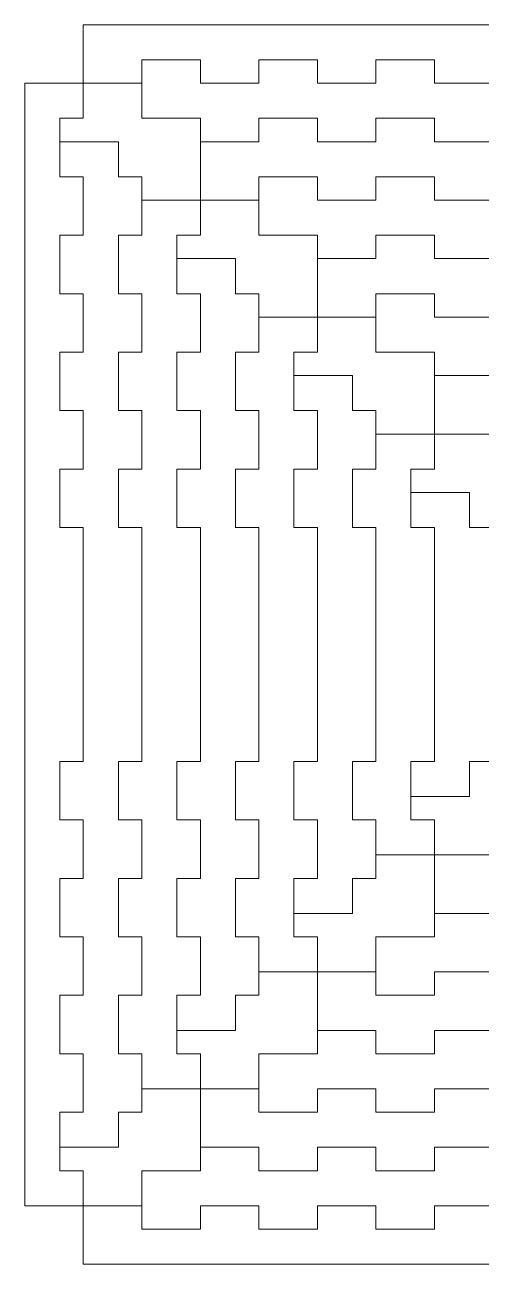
# Model space of a CAD drawing. Header units: centimetres. Extents: x -21.5 to 21.5, y -19.5 to 19.5.
# Drawn here: x -21.5 to -13.7, y -19.47 to 1.73 of the extents above; entities that cross this region are included whole.
import ezdxf

# ---------------------------------------------------------------- set-up
doc = ezdxf.new("R2010")
doc.units = ezdxf.units.CM
doc.header["$MEASUREMENT"] = 0

msp = doc.modelspace()

# ---------------------------------------------------------------- linework, layer by layer
at = {"lineweight": 9}
for points in [[(-20.50065, 1.73192), (-20.50065, 1.73192), (-20.50065, 0.73192), (-20.50065, 0.73192)], [(-10.50065, 1.73192), (-10.50065, 1.73192), (-20.50065, 1.73192), (-20.50065, 1.73192)], [(-19.50065, 1.13192), (-19.50065, 1.13192), (-18.50065, 1.13192), (-18.50065, 1.13192)], [(-19.50065, 0.73192), (-19.50065, 0.73192), (-19.50065, 1.13192), (-19.50065, 1.13192)], [(-18.50065, 1.13192), (-18.50065, 1.13192), (-18.50065, 0.73192), (-18.50065, 0.73192)], [(-17.50065, 1.13192), (-17.50065, 1.13192), (-16.50065, 1.13192), (-16.50065, 1.13192)], [(-17.50065, 0.73192), (-17.50065, 0.73192), (-17.50065, 1.13192), (-17.50065, 1.13192)], [(-16.50065, 1.13192), (-16.50065, 1.13192), (-16.50065, 0.73192), (-16.50065, 0.73192)], [(-15.50065, 1.13192), (-15.50065, 1.13192), (-14.50065, 1.13192), (-14.50065, 1.13192)], [(-15.50065, 0.73192), (-15.50065, 0.73192), (-15.50065, 1.13192), (-15.50065, 1.13192)], [(-14.50065, 1.13192), (-14.50065, 1.13192), (-14.50065, 0.73192), (-14.50065, 0.73192)], [(-20.50065, 0.73192), (-20.50065, 0.73192), (-21.50065, 0.73192), (-21.50065, 0.73192)], [(-21.50065, 0.73192), (-21.50065, 0.73192), (-21.50065, -9.26808), (-21.50065, -9.26808)], [(-20.50065, 0.73192), (-20.50065, 0.73192), (-19.50065, 0.73192), (-19.50065, 0.73192)], [(-20.50065, 0.73192), (-20.50065, 0.73192), (-20.50065, 0.13192), (-20.50065, 0.13192)], [(-19.50065, 0.73192), (-19.50065, 0.73192), (-19.50065, 0.13192), (-19.50065, 0.13192)], [(-18.50065, 0.73192), (-18.50065, 0.73192), (-17.50065, 0.73192), (-17.50065, 0.73192)], [(-16.50065, 0.73192), (-16.50065, 0.73192), (-15.50065, 0.73192), (-15.50065, 0.73192)], [(-14.50065, 0.73192), (-14.50065, 0.73192), (-13.50065, 0.73192), (-13.50065, 0.73192)], [(-20.90065, 0.13192), (-20.90065, 0.13192), (-20.90065, -0.86808), (-20.90065, -0.86808)], [(-20.50065, 0.13192), (-20.50065, 0.13192), (-20.90065, 0.13192), (-20.90065, 0.13192)], [(-19.50065, 0.13192), (-19.50065, 0.13192), (-18.50065, 0.13192), (-18.50065, 0.13192)], [(-18.50065, 0.13192), (-18.50065, 0.13192), (-18.50065, -0.26808), (-18.50065, -0.26808)], [(-17.50065, 0.13192), (-17.50065, 0.13192), (-16.50065, 0.13192), (-16.50065, 0.13192)], [(-17.50065, -0.26808), (-17.50065, -0.26808), (-17.50065, 0.13192), (-17.50065, 0.13192)], [(-16.50065, 0.13192), (-16.50065, 0.13192), (-16.50065, -0.26808), (-16.50065, -0.26808)], [(-15.50065, 0.13192), (-15.50065, 0.13192), (-14.50065, 0.13192), (-14.50065, 0.13192)], [(-15.50065, -0.26808), (-15.50065, -0.26808), (-15.50065, 0.13192), (-15.50065, 0.13192)], [(-14.50065, 0.13192), (-14.50065, 0.13192), (-14.50065, -0.26808), (-14.50065, -0.26808)], [(-19.90065, -0.26808), (-19.90065, -0.26808), (-20.90065, -0.26808), (-20.90065, -0.26808)], [(-19.90065, -0.26808), (-19.90065, -0.26808), (-19.90065, -0.86808), (-19.90065, -0.86808)], [(-18.50065, -0.26808), (-18.50065, -0.26808), (-17.50065, -0.26808), (-17.50065, -0.26808)], [(-18.50065, -0.26808), (-18.50065, -0.26808), (-18.50065, -1.26808), (-18.50065, -1.26808)], [(-16.50065, -0.26808), (-16.50065, -0.26808), (-15.50065, -0.26808), (-15.50065, -0.26808)], [(-14.50065, -0.26808), (-14.50065, -0.26808), (-13.50065, -0.26808), (-13.50065, -0.26808)], [(-20.90065, -0.86808), (-20.90065, -0.86808), (-20.50065, -0.86808), (-20.50065, -0.86808)], [(-20.50065, -0.86808), (-20.50065, -0.86808), (-20.50065, -1.86808), (-20.50065, -1.86808)], [(-19.50065, -0.86808), (-19.50065, -0.86808), (-19.90065, -0.86808), (-19.90065, -0.86808)], [(-19.50065, -0.86808), (-19.50065, -0.86808), (-19.50065, -1.86808), (-19.50065, -1.86808)], [(-17.50065, -0.86808), (-17.50065, -0.86808), (-16.50065, -0.86808), (-16.50065, -0.86808)], [(-17.50065, -1.86808), (-17.50065, -1.86808), (-17.50065, -0.86808), (-17.50065, -0.86808)], [(-16.50065, -0.86808), (-16.50065, -0.86808), (-16.50065, -1.26808), (-16.50065, -1.26808)], [(-15.50065, -0.86808), (-15.50065, -0.86808), (-14.50065, -0.86808), (-14.50065, -0.86808)], [(-15.50065, -1.26808), (-15.50065, -1.26808), (-15.50065, -0.86808), (-15.50065, -0.86808)], [(-14.50065, -0.86808), (-14.50065, -0.86808), (-14.50065, -1.26808), (-14.50065, -1.26808)], [(-18.50065, -1.26808), (-18.50065, -1.26808), (-19.50065, -1.26808), (-19.50065, -1.26808)], [(-18.50065, -1.26808), (-18.50065, -1.26808), (-17.50065, -1.26808), (-17.50065, -1.26808)], [(-18.50065, -1.26808), (-18.50065, -1.26808), (-18.50065, -1.86808), (-18.50065, -1.86808)], [(-16.50065, -1.26808), (-16.50065, -1.26808), (-15.50065, -1.26808), (-15.50065, -1.26808)], [(-14.50065, -1.26808), (-14.50065, -1.26808), (-13.50065, -1.26808), (-13.50065, -1.26808)], [(-20.90065, -1.86808), (-20.90065, -1.86808), (-20.90065, -2.86808), (-20.90065, -2.86808)], [(-20.50065, -1.86808), (-20.50065, -1.86808), (-20.90065, -1.86808), (-20.90065, -1.86808)], [(-19.90065, -1.86808), (-19.90065, -1.86808), (-19.90065, -2.86808), (-19.90065, -2.86808)], [(-19.50065, -1.86808), (-19.50065, -1.86808), (-19.90065, -1.86808), (-19.90065, -1.86808)], [(-18.90065, -1.86808), (-18.90065, -1.86808), (-18.90065, -2.86808), (-18.90065, -2.86808)], [(-18.50065, -1.86808), (-18.50065, -1.86808), (-18.90065, -1.86808), (-18.90065, -1.86808)], [(-17.50065, -1.86808), (-17.50065, -1.86808), (-16.50065, -1.86808), (-16.50065, -1.86808)], [(-16.50065, -1.86808), (-16.50065, -1.86808), (-16.50065, -2.26808), (-16.50065, -2.26808)], [(-15.50065, -1.86808), (-15.50065, -1.86808), (-14.50065, -1.86808), (-14.50065, -1.86808)], [(-15.50065, -2.26808), (-15.50065, -2.26808), (-15.50065, -1.86808), (-15.50065, -1.86808)], [(-14.50065, -1.86808), (-14.50065, -1.86808), (-14.50065, -2.26808), (-14.50065, -2.26808)], [(-17.90065, -2.26808), (-17.90065, -2.26808), (-18.90065, -2.26808), (-18.90065, -2.26808)], [(-17.90065, -2.26808), (-17.90065, -2.26808), (-17.90065, -2.86808), (-17.90065, -2.86808)], [(-16.50065, -2.26808), (-16.50065, -2.26808), (-16.50065, -3.26808), (-16.50065, -3.26808)], [(-16.50065, -2.26808), (-16.50065, -2.26808), (-15.50065, -2.26808), (-15.50065, -2.26808)], [(-14.50065, -2.26808), (-14.50065, -2.26808), (-13.50065, -2.26808), (-13.50065, -2.26808)], [(-20.90065, -2.86808), (-20.90065, -2.86808), (-20.50065, -2.86808), (-20.50065, -2.86808)], [(-20.50065, -2.86808), (-20.50065, -2.86808), (-20.50065, -3.86808), (-20.50065, -3.86808)], [(-19.90065, -2.86808), (-19.90065, -2.86808), (-19.50065, -2.86808), (-19.50065, -2.86808)], [(-19.50065, -2.86808), (-19.50065, -2.86808), (-19.50065, -3.86808), (-19.50065, -3.86808)], [(-18.90065, -2.86808), (-18.90065, -2.86808), (-18.50065, -2.86808), (-18.50065, -2.86808)], [(-18.50065, -2.86808), (-18.50065, -2.86808), (-18.50065, -3.86808), (-18.50065, -3.86808)], [(-17.90065, -2.86808), (-17.90065, -2.86808), (-17.50065, -2.86808), (-17.50065, -2.86808)], [(-17.50065, -2.86808), (-17.50065, -2.86808), (-17.50065, -3.86808), (-17.50065, -3.86808)], [(-16.50065, -2.86808), (-16.50065, -2.86808), (-16.50065, -3.26808), (-16.50065, -3.26808)], [(-15.50065, -2.86808), (-15.50065, -2.86808), (-14.50065, -2.86808), (-14.50065, -2.86808)], [(-15.50065, -3.26808), (-15.50065, -3.26808), (-15.50065, -2.86808), (-15.50065, -2.86808)], [(-14.50065, -2.86808), (-14.50065, -2.86808), (-14.50065, -3.26808), (-14.50065, -3.26808)], [(-16.50065, -3.26808), (-16.50065, -3.26808), (-17.50065, -3.26808), (-17.50065, -3.26808)], [(-16.50065, -3.26808), (-16.50065, -3.26808), (-15.50065, -3.26808), (-15.50065, -3.26808)], [(-16.50065, -3.26808), (-16.50065, -3.26808), (-16.50065, -3.86808), (-16.50065, -3.86808)], [(-15.50065, -3.26808), (-15.50065, -3.26808), (-15.50065, -3.86808), (-15.50065, -3.86808)], [(-14.50065, -3.26808), (-14.50065, -3.26808), (-13.50065, -3.26808), (-13.50065, -3.26808)], [(-20.90065, -3.86808), (-20.90065, -3.86808), (-20.90065, -4.86808), (-20.90065, -4.86808)], [(-20.50065, -3.86808), (-20.50065, -3.86808), (-20.90065, -3.86808), (-20.90065, -3.86808)], [(-19.90065, -3.86808), (-19.90065, -3.86808), (-19.90065, -4.86808), (-19.90065, -4.86808)], [(-19.50065, -3.86808), (-19.50065, -3.86808), (-19.90065, -3.86808), (-19.90065, -3.86808)], [(-18.90065, -3.86808), (-18.90065, -3.86808), (-18.90065, -4.86808), (-18.90065, -4.86808)], [(-18.50065, -3.86808), (-18.50065, -3.86808), (-18.90065, -3.86808), (-18.90065, -3.86808)], [(-17.90065, -3.86808), (-17.90065, -3.86808), (-17.90065, -4.86808), (-17.90065, -4.86808)], [(-17.50065, -3.86808), (-17.50065, -3.86808), (-17.90065, -3.86808), (-17.90065, -3.86808)], [(-16.90065, -3.86808), (-16.90065, -3.86808), (-16.90065, -4.86808), (-16.90065, -4.86808)], [(-16.50065, -3.86808), (-16.50065, -3.86808), (-16.90065, -3.86808), (-16.90065, -3.86808)], [(-15.50065, -3.86808), (-15.50065, -3.86808), (-14.50065, -3.86808), (-14.50065, -3.86808)], [(-14.50065, -3.86808), (-14.50065, -3.86808), (-14.50065, -4.26808), (-14.50065, -4.26808)], [(-15.90065, -4.26808), (-15.90065, -4.26808), (-16.90065, -4.26808), (-16.90065, -4.26808)], [(-15.90065, -4.26808), (-15.90065, -4.26808), (-15.90065, -4.86808), (-15.90065, -4.86808)], [(-14.50065, -4.26808), (-14.50065, -4.26808), (-14.50065, -5.26808), (-14.50065, -5.26808)], [(-14.50065, -4.26808), (-14.50065, -4.26808), (-13.50065, -4.26808), (-13.50065, -4.26808)], [(-20.90065, -4.86808), (-20.90065, -4.86808), (-20.50065, -4.86808), (-20.50065, -4.86808)], [(-20.50065, -4.86808), (-20.50065, -4.86808), (-20.50065, -5.86808), (-20.50065, -5.86808)], [(-19.90065, -4.86808), (-19.90065, -4.86808), (-19.50065, -4.86808), (-19.50065, -4.86808)], [(-19.50065, -4.86808), (-19.50065, -4.86808), (-19.50065, -5.86808), (-19.50065, -5.86808)], [(-18.90065, -4.86808), (-18.90065, -4.86808), (-18.50065, -4.86808), (-18.50065, -4.86808)], [(-18.50065, -4.86808), (-18.50065, -4.86808), (-18.50065, -5.86808), (-18.50065, -5.86808)], [(-17.90065, -4.86808), (-17.90065, -4.86808), (-17.50065, -4.86808), (-17.50065, -4.86808)], [(-17.50065, -4.86808), (-17.50065, -4.86808), (-17.50065, -5.86808), (-17.50065, -5.86808)], [(-16.90065, -4.86808), (-16.90065, -4.86808), (-16.50065, -4.86808), (-16.50065, -4.86808)], [(-16.50065, -4.86808), (-16.50065, -4.86808), (-16.50065, -5.86808), (-16.50065, -5.86808)], [(-15.90065, -4.86808), (-15.90065, -4.86808), (-15.50065, -4.86808), (-15.50065, -4.86808)], [(-15.50065, -4.86808), (-15.50065, -4.86808), (-15.50065, -5.86808), (-15.50065, -5.86808)], [(-14.50065, -4.86808), (-14.50065, -4.86808), (-14.50065, -5.26808), (-14.50065, -5.26808)], [(-14.50065, -5.26808), (-14.50065, -5.26808), (-15.50065, -5.26808), (-15.50065, -5.26808)], [(-14.50065, -5.26808), (-14.50065, -5.26808), (-13.50065, -5.26808), (-13.50065, -5.26808)], [(-14.50065, -5.26808), (-14.50065, -5.26808), (-14.50065, -5.86808), (-14.50065, -5.86808)], [(-20.90065, -5.86808), (-20.90065, -5.86808), (-20.90065, -6.86808), (-20.90065, -6.86808)], [(-20.50065, -5.86808), (-20.50065, -5.86808), (-20.90065, -5.86808), (-20.90065, -5.86808)], [(-19.90065, -5.86808), (-19.90065, -5.86808), (-19.90065, -6.86808), (-19.90065, -6.86808)], [(-19.50065, -5.86808), (-19.50065, -5.86808), (-19.90065, -5.86808), (-19.90065, -5.86808)], [(-18.90065, -5.86808), (-18.90065, -5.86808), (-18.90065, -6.86808), (-18.90065, -6.86808)], [(-18.50065, -5.86808), (-18.50065, -5.86808), (-18.90065, -5.86808), (-18.90065, -5.86808)], [(-17.90065, -5.86808), (-17.90065, -5.86808), (-17.90065, -6.86808), (-17.90065, -6.86808)], [(-17.50065, -5.86808), (-17.50065, -5.86808), (-17.90065, -5.86808), (-17.90065, -5.86808)], [(-16.90065, -5.86808), (-16.90065, -5.86808), (-16.90065, -6.86808), (-16.90065, -6.86808)], [(-16.50065, -5.86808), (-16.50065, -5.86808), (-16.90065, -5.86808), (-16.90065, -5.86808)], [(-15.90065, -5.86808), (-15.90065, -5.86808), (-15.90065, -6.86808), (-15.90065, -6.86808)], [(-15.50065, -5.86808), (-15.50065, -5.86808), (-15.90065, -5.86808), (-15.90065, -5.86808)], [(-14.90065, -5.86808), (-14.90065, -5.86808), (-14.90065, -6.86808), (-14.90065, -6.86808)], [(-14.50065, -5.86808), (-14.50065, -5.86808), (-14.90065, -5.86808), (-14.90065, -5.86808)], [(-13.90065, -6.26808), (-13.90065, -6.26808), (-14.90065, -6.26808), (-14.90065, -6.26808)], [(-13.90065, -6.26808), (-13.90065, -6.26808), (-13.90065, -6.86808), (-13.90065, -6.86808)], [(-20.90065, -6.86808), (-20.90065, -6.86808), (-20.50065, -6.86808), (-20.50065, -6.86808)], [(-20.50065, -10.86808), (-20.50065, -10.86808), (-20.50065, -6.86808), (-20.50065, -6.86808)], [(-20.50065, -6.86808), (-20.50065, -6.86808), (-20.50065, -7.86808), (-20.50065, -7.86808)], [(-19.90065, -6.86808), (-19.90065, -6.86808), (-19.50065, -6.86808), (-19.50065, -6.86808)], [(-19.50065, -10.86808), (-19.50065, -10.86808), (-19.50065, -6.86808), (-19.50065, -6.86808)], [(-19.50065, -6.86808), (-19.50065, -6.86808), (-19.50065, -7.86808), (-19.50065, -7.86808)], [(-18.90065, -6.86808), (-18.90065, -6.86808), (-18.50065, -6.86808), (-18.50065, -6.86808)], [(-18.50065, -10.86808), (-18.50065, -10.86808), (-18.50065, -6.86808), (-18.50065, -6.86808)], [(-18.50065, -6.86808), (-18.50065, -6.86808), (-18.50065, -7.86808), (-18.50065, -7.86808)], [(-17.90065, -6.86808), (-17.90065, -6.86808), (-17.50065, -6.86808), (-17.50065, -6.86808)], [(-17.50065, -10.86808), (-17.50065, -10.86808), (-17.50065, -6.86808), (-17.50065, -6.86808)], [(-17.50065, -6.86808), (-17.50065, -6.86808), (-17.50065, -7.86808), (-17.50065, -7.86808)], [(-16.90065, -6.86808), (-16.90065, -6.86808), (-16.50065, -6.86808), (-16.50065, -6.86808)], [(-16.50065, -10.86808), (-16.50065, -10.86808), (-16.50065, -6.86808), (-16.50065, -6.86808)], [(-16.50065, -6.86808), (-16.50065, -6.86808), (-16.50065, -7.86808), (-16.50065, -7.86808)], [(-15.90065, -6.86808), (-15.90065, -6.86808), (-15.50065, -6.86808), (-15.50065, -6.86808)], [(-15.50065, -10.86808), (-15.50065, -10.86808), (-15.50065, -6.86808), (-15.50065, -6.86808)], [(-15.50065, -6.86808), (-15.50065, -6.86808), (-15.50065, -7.86808), (-15.50065, -7.86808)], [(-14.90065, -6.86808), (-14.90065, -6.86808), (-14.50065, -6.86808), (-14.50065, -6.86808)], [(-14.50065, -10.86808), (-14.50065, -10.86808), (-14.50065, -6.86808), (-14.50065, -6.86808)], [(-14.50065, -6.86808), (-14.50065, -6.86808), (-14.50065, -7.86808), (-14.50065, -7.86808)], [(-13.90065, -6.86808), (-13.90065, -6.86808), (-13.50065, -6.86808), (-13.50065, -6.86808)], [(-21.50065, -18.46808), (-21.50065, -18.46808), (-21.50065, -8.46808), (-21.50065, -8.46808)], [(-20.90065, -11.86808), (-20.90065, -11.86808), (-20.90065, -10.86808), (-20.90065, -10.86808)], [(-20.90065, -10.86808), (-20.90065, -10.86808), (-20.50065, -10.86808), (-20.50065, -10.86808)], [(-19.90065, -11.86808), (-19.90065, -11.86808), (-19.90065, -10.86808), (-19.90065, -10.86808)], [(-19.90065, -10.86808), (-19.90065, -10.86808), (-19.50065, -10.86808), (-19.50065, -10.86808)], [(-18.90065, -11.86808), (-18.90065, -11.86808), (-18.90065, -10.86808), (-18.90065, -10.86808)], [(-18.90065, -10.86808), (-18.90065, -10.86808), (-18.50065, -10.86808), (-18.50065, -10.86808)], [(-17.90065, -11.86808), (-17.90065, -11.86808), (-17.90065, -10.86808), (-17.90065, -10.86808)], [(-17.90065, -10.86808), (-17.90065, -10.86808), (-17.50065, -10.86808), (-17.50065, -10.86808)], [(-16.90065, -11.86808), (-16.90065, -11.86808), (-16.90065, -10.86808), (-16.90065, -10.86808)], [(-16.90065, -10.86808), (-16.90065, -10.86808), (-16.50065, -10.86808), (-16.50065, -10.86808)], [(-15.90065, -11.86808), (-15.90065, -11.86808), (-15.90065, -10.86808), (-15.90065, -10.86808)], [(-15.90065, -10.86808), (-15.90065, -10.86808), (-15.50065, -10.86808), (-15.50065, -10.86808)], [(-14.90065, -11.86808), (-14.90065, -11.86808), (-14.90065, -10.86808), (-14.90065, -10.86808)], [(-14.90065, -10.86808), (-14.90065, -10.86808), (-14.50065, -10.86808), (-14.50065, -10.86808)], [(-13.90065, -11.46808), (-13.90065, -11.46808), (-13.90065, -10.86808), (-13.90065, -10.86808)], [(-13.90065, -10.86808), (-13.90065, -10.86808), (-13.50065, -10.86808), (-13.50065, -10.86808)], [(-13.90065, -11.46808), (-13.90065, -11.46808), (-14.90065, -11.46808), (-14.90065, -11.46808)], [(-20.50065, -11.86808), (-20.50065, -11.86808), (-20.90065, -11.86808), (-20.90065, -11.86808)], [(-20.50065, -12.86808), (-20.50065, -12.86808), (-20.50065, -11.86808), (-20.50065, -11.86808)], [(-19.50065, -11.86808), (-19.50065, -11.86808), (-19.90065, -11.86808), (-19.90065, -11.86808)], [(-19.50065, -12.86808), (-19.50065, -12.86808), (-19.50065, -11.86808), (-19.50065, -11.86808)], [(-18.50065, -11.86808), (-18.50065, -11.86808), (-18.90065, -11.86808), (-18.90065, -11.86808)], [(-18.50065, -12.86808), (-18.50065, -12.86808), (-18.50065, -11.86808), (-18.50065, -11.86808)], [(-17.50065, -11.86808), (-17.50065, -11.86808), (-17.90065, -11.86808), (-17.90065, -11.86808)], [(-17.50065, -12.86808), (-17.50065, -12.86808), (-17.50065, -11.86808), (-17.50065, -11.86808)], [(-16.50065, -11.86808), (-16.50065, -11.86808), (-16.90065, -11.86808), (-16.90065, -11.86808)], [(-16.50065, -12.86808), (-16.50065, -12.86808), (-16.50065, -11.86808), (-16.50065, -11.86808)], [(-15.50065, -11.86808), (-15.50065, -11.86808), (-15.90065, -11.86808), (-15.90065, -11.86808)], [(-15.50065, -12.86808), (-15.50065, -12.86808), (-15.50065, -11.86808), (-15.50065, -11.86808)], [(-14.50065, -11.86808), (-14.50065, -11.86808), (-14.90065, -11.86808), (-14.90065, -11.86808)], [(-14.50065, -12.46808), (-14.50065, -12.46808), (-14.50065, -11.86808), (-14.50065, -11.86808)], [(-14.50065, -12.46808), (-14.50065, -12.46808), (-15.50065, -12.46808), (-15.50065, -12.46808)], [(-14.50065, -13.46808), (-14.50065, -13.46808), (-14.50065, -12.46808), (-14.50065, -12.46808)], [(-14.50065, -12.86808), (-14.50065, -12.86808), (-14.50065, -12.46808), (-14.50065, -12.46808)], [(-14.50065, -12.46808), (-14.50065, -12.46808), (-13.50065, -12.46808), (-13.50065, -12.46808)], [(-20.90065, -13.86808), (-20.90065, -13.86808), (-20.90065, -12.86808), (-20.90065, -12.86808)], [(-20.90065, -12.86808), (-20.90065, -12.86808), (-20.50065, -12.86808), (-20.50065, -12.86808)], [(-19.90065, -13.86808), (-19.90065, -13.86808), (-19.90065, -12.86808), (-19.90065, -12.86808)], [(-19.90065, -12.86808), (-19.90065, -12.86808), (-19.50065, -12.86808), (-19.50065, -12.86808)], [(-18.90065, -13.86808), (-18.90065, -13.86808), (-18.90065, -12.86808), (-18.90065, -12.86808)], [(-18.90065, -12.86808), (-18.90065, -12.86808), (-18.50065, -12.86808), (-18.50065, -12.86808)], [(-17.90065, -13.86808), (-17.90065, -13.86808), (-17.90065, -12.86808), (-17.90065, -12.86808)], [(-17.90065, -12.86808), (-17.90065, -12.86808), (-17.50065, -12.86808), (-17.50065, -12.86808)], [(-16.90065, -13.86808), (-16.90065, -13.86808), (-16.90065, -12.86808), (-16.90065, -12.86808)], [(-16.90065, -12.86808), (-16.90065, -12.86808), (-16.50065, -12.86808), (-16.50065, -12.86808)], [(-15.90065, -13.46808), (-15.90065, -13.46808), (-15.90065, -12.86808), (-15.90065, -12.86808)], [(-15.90065, -12.86808), (-15.90065, -12.86808), (-15.50065, -12.86808), (-15.50065, -12.86808)], [(-15.90065, -13.46808), (-15.90065, -13.46808), (-16.90065, -13.46808), (-16.90065, -13.46808)], [(-14.50065, -13.86808), (-14.50065, -13.86808), (-14.50065, -13.46808), (-14.50065, -13.46808)], [(-14.50065, -13.46808), (-14.50065, -13.46808), (-13.50065, -13.46808), (-13.50065, -13.46808)], [(-20.50065, -13.86808), (-20.50065, -13.86808), (-20.90065, -13.86808), (-20.90065, -13.86808)], [(-20.50065, -14.86808), (-20.50065, -14.86808), (-20.50065, -13.86808), (-20.50065, -13.86808)], [(-19.50065, -13.86808), (-19.50065, -13.86808), (-19.90065, -13.86808), (-19.90065, -13.86808)], [(-19.50065, -14.86808), (-19.50065, -14.86808), (-19.50065, -13.86808), (-19.50065, -13.86808)], [(-18.50065, -13.86808), (-18.50065, -13.86808), (-18.90065, -13.86808), (-18.90065, -13.86808)], [(-18.50065, -14.86808), (-18.50065, -14.86808), (-18.50065, -13.86808), (-18.50065, -13.86808)], [(-17.50065, -13.86808), (-17.50065, -13.86808), (-17.90065, -13.86808), (-17.90065, -13.86808)], [(-17.50065, -14.86808), (-17.50065, -14.86808), (-17.50065, -13.86808), (-17.50065, -13.86808)], [(-16.50065, -13.86808), (-16.50065, -13.86808), (-16.90065, -13.86808), (-16.90065, -13.86808)], [(-16.50065, -14.46808), (-16.50065, -14.46808), (-16.50065, -13.86808), (-16.50065, -13.86808)], [(-15.50065, -14.46808), (-15.50065, -14.46808), (-15.50065, -13.86808), (-15.50065, -13.86808)], [(-15.50065, -13.86808), (-15.50065, -13.86808), (-14.50065, -13.86808), (-14.50065, -13.86808)], [(-16.50065, -14.46808), (-16.50065, -14.46808), (-17.50065, -14.46808), (-17.50065, -14.46808)], [(-16.50065, -15.46808), (-16.50065, -15.46808), (-16.50065, -14.46808), (-16.50065, -14.46808)], [(-16.50065, -14.86808), (-16.50065, -14.86808), (-16.50065, -14.46808), (-16.50065, -14.46808)], [(-16.50065, -14.46808), (-16.50065, -14.46808), (-15.50065, -14.46808), (-15.50065, -14.46808)], [(-15.50065, -14.46808), (-15.50065, -14.46808), (-15.50065, -14.86808), (-15.50065, -14.86808)], [(-14.50065, -14.86808), (-14.50065, -14.86808), (-14.50065, -14.46808), (-14.50065, -14.46808)], [(-14.50065, -14.46808), (-14.50065, -14.46808), (-13.50065, -14.46808), (-13.50065, -14.46808)], [(-20.90065, -15.86808), (-20.90065, -15.86808), (-20.90065, -14.86808), (-20.90065, -14.86808)], [(-20.90065, -14.86808), (-20.90065, -14.86808), (-20.50065, -14.86808), (-20.50065, -14.86808)], [(-19.90065, -15.86808), (-19.90065, -15.86808), (-19.90065, -14.86808), (-19.90065, -14.86808)], [(-19.90065, -14.86808), (-19.90065, -14.86808), (-19.50065, -14.86808), (-19.50065, -14.86808)], [(-18.90065, -15.86808), (-18.90065, -15.86808), (-18.90065, -14.86808), (-18.90065, -14.86808)], [(-18.90065, -14.86808), (-18.90065, -14.86808), (-18.50065, -14.86808), (-18.50065, -14.86808)], [(-17.90065, -15.46808), (-17.90065, -15.46808), (-17.90065, -14.86808), (-17.90065, -14.86808)], [(-17.90065, -14.86808), (-17.90065, -14.86808), (-17.50065, -14.86808), (-17.50065, -14.86808)], [(-15.50065, -14.86808), (-15.50065, -14.86808), (-14.50065, -14.86808), (-14.50065, -14.86808)], [(-17.90065, -15.46808), (-17.90065, -15.46808), (-18.90065, -15.46808), (-18.90065, -15.46808)], [(-16.50065, -15.86808), (-16.50065, -15.86808), (-16.50065, -15.46808), (-16.50065, -15.46808)], [(-16.50065, -15.46808), (-16.50065, -15.46808), (-15.50065, -15.46808), (-15.50065, -15.46808)], [(-15.50065, -15.46808), (-15.50065, -15.46808), (-15.50065, -15.86808), (-15.50065, -15.86808)], [(-14.50065, -15.86808), (-14.50065, -15.86808), (-14.50065, -15.46808), (-14.50065, -15.46808)], [(-14.50065, -15.46808), (-14.50065, -15.46808), (-13.50065, -15.46808), (-13.50065, -15.46808)], [(-20.50065, -15.86808), (-20.50065, -15.86808), (-20.90065, -15.86808), (-20.90065, -15.86808)], [(-20.50065, -16.86808), (-20.50065, -16.86808), (-20.50065, -15.86808), (-20.50065, -15.86808)], [(-19.50065, -15.86808), (-19.50065, -15.86808), (-19.90065, -15.86808), (-19.90065, -15.86808)], [(-19.50065, -16.86808), (-19.50065, -16.86808), (-19.50065, -15.86808), (-19.50065, -15.86808)], [(-18.50065, -15.86808), (-18.50065, -15.86808), (-18.90065, -15.86808), (-18.90065, -15.86808)], [(-18.50065, -16.46808), (-18.50065, -16.46808), (-18.50065, -15.86808), (-18.50065, -15.86808)], [(-17.50065, -15.86808), (-17.50065, -15.86808), (-17.50065, -16.86808), (-17.50065, -16.86808)], [(-17.50065, -15.86808), (-17.50065, -15.86808), (-16.50065, -15.86808), (-16.50065, -15.86808)], [(-15.50065, -15.86808), (-15.50065, -15.86808), (-14.50065, -15.86808), (-14.50065, -15.86808)], [(-18.50065, -16.46808), (-18.50065, -16.46808), (-19.50065, -16.46808), (-19.50065, -16.46808)], [(-18.50065, -17.46808), (-18.50065, -17.46808), (-18.50065, -16.46808), (-18.50065, -16.46808)], [(-18.50065, -16.46808), (-18.50065, -16.46808), (-17.50065, -16.46808), (-17.50065, -16.46808)], [(-16.50065, -16.86808), (-16.50065, -16.86808), (-16.50065, -16.46808), (-16.50065, -16.46808)], [(-16.50065, -16.46808), (-16.50065, -16.46808), (-15.50065, -16.46808), (-15.50065, -16.46808)], [(-15.50065, -16.46808), (-15.50065, -16.46808), (-15.50065, -16.86808), (-15.50065, -16.86808)], [(-14.50065, -16.86808), (-14.50065, -16.86808), (-14.50065, -16.46808), (-14.50065, -16.46808)], [(-14.50065, -16.46808), (-14.50065, -16.46808), (-13.50065, -16.46808), (-13.50065, -16.46808)], [(-20.90065, -17.86808), (-20.90065, -17.86808), (-20.90065, -16.86808), (-20.90065, -16.86808)], [(-20.90065, -16.86808), (-20.90065, -16.86808), (-20.50065, -16.86808), (-20.50065, -16.86808)], [(-19.50065, -16.86808), (-19.50065, -16.86808), (-19.90065, -16.86808), (-19.90065, -16.86808)], [(-19.90065, -17.46808), (-19.90065, -17.46808), (-19.90065, -16.86808), (-19.90065, -16.86808)], [(-17.50065, -16.86808), (-17.50065, -16.86808), (-16.50065, -16.86808), (-16.50065, -16.86808)], [(-15.50065, -16.86808), (-15.50065, -16.86808), (-14.50065, -16.86808), (-14.50065, -16.86808)], [(-19.90065, -17.46808), (-19.90065, -17.46808), (-20.90065, -17.46808), (-20.90065, -17.46808)], [(-18.50065, -17.46808), (-18.50065, -17.46808), (-17.50065, -17.46808), (-17.50065, -17.46808)], [(-18.50065, -17.86808), (-18.50065, -17.86808), (-18.50065, -17.46808), (-18.50065, -17.46808)], [(-17.50065, -17.46808), (-17.50065, -17.46808), (-17.50065, -17.86808), (-17.50065, -17.86808)], [(-16.50065, -17.46808), (-16.50065, -17.46808), (-15.50065, -17.46808), (-15.50065, -17.46808)], [(-16.50065, -17.86808), (-16.50065, -17.86808), (-16.50065, -17.46808), (-16.50065, -17.46808)], [(-15.50065, -17.46808), (-15.50065, -17.46808), (-15.50065, -17.86808), (-15.50065, -17.86808)], [(-14.50065, -17.46808), (-14.50065, -17.46808), (-13.50065, -17.46808), (-13.50065, -17.46808)], [(-14.50065, -17.86808), (-14.50065, -17.86808), (-14.50065, -17.46808), (-14.50065, -17.46808)], [(-20.50065, -17.86808), (-20.50065, -17.86808), (-20.90065, -17.86808), (-20.90065, -17.86808)], [(-20.50065, -18.46808), (-20.50065, -18.46808), (-20.50065, -17.86808), (-20.50065, -17.86808)], [(-19.50065, -18.46808), (-19.50065, -18.46808), (-19.50065, -17.86808), (-19.50065, -17.86808)], [(-19.50065, -17.86808), (-19.50065, -17.86808), (-18.50065, -17.86808), (-18.50065, -17.86808)], [(-17.50065, -17.86808), (-17.50065, -17.86808), (-16.50065, -17.86808), (-16.50065, -17.86808)], [(-15.50065, -17.86808), (-15.50065, -17.86808), (-14.50065, -17.86808), (-14.50065, -17.86808)], [(-20.50065, -18.46808), (-20.50065, -18.46808), (-21.50065, -18.46808), (-21.50065, -18.46808)], [(-20.50065, -19.46808), (-20.50065, -19.46808), (-20.50065, -18.46808), (-20.50065, -18.46808)], [(-20.50065, -18.46808), (-20.50065, -18.46808), (-19.50065, -18.46808), (-19.50065, -18.46808)], [(-19.50065, -18.46808), (-19.50065, -18.46808), (-19.50065, -18.86808), (-19.50065, -18.86808)], [(-18.50065, -18.46808), (-18.50065, -18.46808), (-17.50065, -18.46808), (-17.50065, -18.46808)], [(-18.50065, -18.86808), (-18.50065, -18.86808), (-18.50065, -18.46808), (-18.50065, -18.46808)], [(-17.50065, -18.46808), (-17.50065, -18.46808), (-17.50065, -18.86808), (-17.50065, -18.86808)], [(-16.50065, -18.46808), (-16.50065, -18.46808), (-15.50065, -18.46808), (-15.50065, -18.46808)], [(-16.50065, -18.86808), (-16.50065, -18.86808), (-16.50065, -18.46808), (-16.50065, -18.46808)], [(-15.50065, -18.46808), (-15.50065, -18.46808), (-15.50065, -18.86808), (-15.50065, -18.86808)], [(-14.50065, -18.46808), (-14.50065, -18.46808), (-13.50065, -18.46808), (-13.50065, -18.46808)], [(-14.50065, -18.86808), (-14.50065, -18.86808), (-14.50065, -18.46808), (-14.50065, -18.46808)], [(-19.50065, -18.86808), (-19.50065, -18.86808), (-18.50065, -18.86808), (-18.50065, -18.86808)], [(-17.50065, -18.86808), (-17.50065, -18.86808), (-16.50065, -18.86808), (-16.50065, -18.86808)], [(-15.50065, -18.86808), (-15.50065, -18.86808), (-14.50065, -18.86808), (-14.50065, -18.86808)], [(-10.50065, -19.46808), (-10.50065, -19.46808), (-20.50065, -19.46808), (-20.50065, -19.46808)]]:
    msp.add_open_spline(points, degree=3, dxfattribs=at)

doc.saveas('drawing.dxf')
